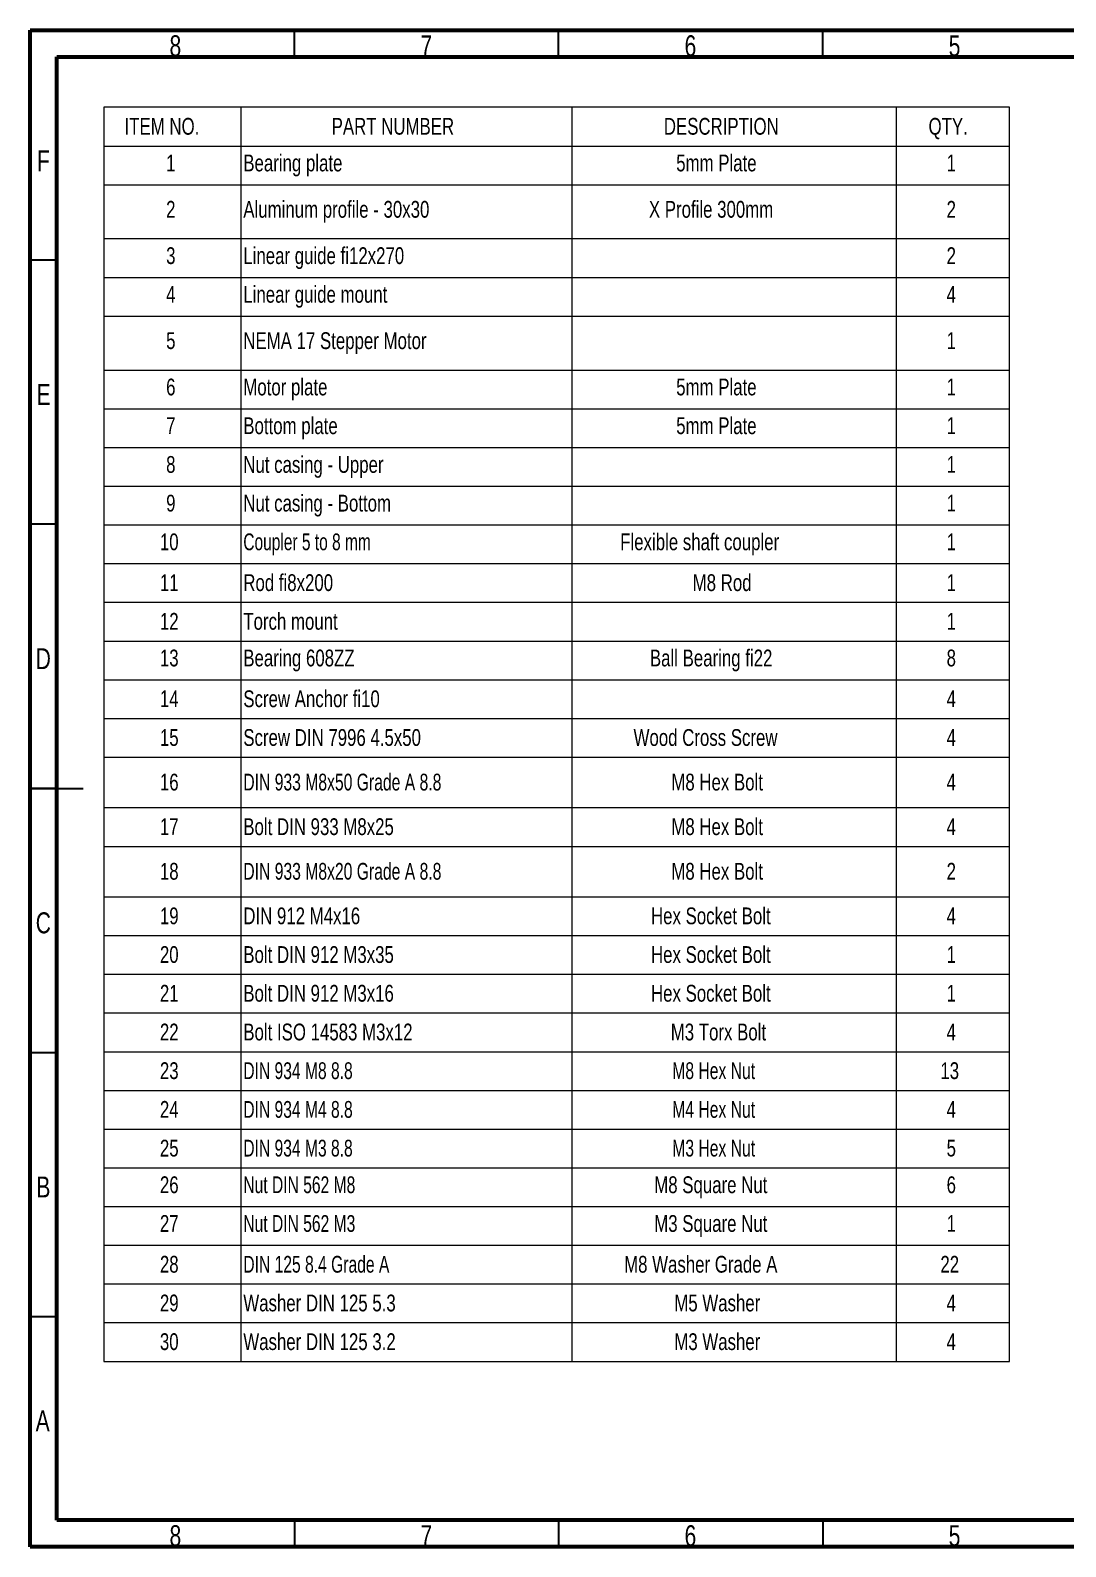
# Model space of a CAD drawing. Header units: millimetres. Extents: x 15 to 415, y 5 to 292.
# Drawn here: x 15 to 211, y 5 to 292 of the extents above; entities that cross this region are included whole.
import ezdxf

# ---------------------------------------------------------------- set-up
doc = ezdxf.new("R2010")
doc.units = ezdxf.units.MM
doc.styles.add('SLDTEXTSTYLE1', font='TXT', dxfattribs={"width": 0.75})
doc.styles.add('SLDTEXTSTYLE3', font='TXT', dxfattribs={"width": 0.691176})
doc.styles.add('SLDTEXTSTYLE4', font='TXT', dxfattribs={"width": 0.7})
doc.styles.add('SLDTEXTSTYLE5', font='TXT', dxfattribs={"width": 0.696429})
doc.styles.add('SLDTEXTSTYLE6', font='TXT', dxfattribs={"width": 0.697368})

# ---------------------------------------------------------------- blocks, each defined once
blk = doc.blocks.new('SW_TABLEANNOTATION_0')
at = {"color": 0, "linetype": 'Continuous', "lineweight": 0}
for p, q in [((0, 0), (0, -237.36)), ((171.4, 0), (0, 0)), ((25.88, 0), (25.88, -7.33)), ((88.58, 0), (88.58, -7.33)), ((149.97, 0), (149.97, -7.33)), ((171.4, -237.36), (171.4, 0)), ((0, -7.33), (171.4, -7.33)), ((25.88, -7.33), (25.88, -237.36)), ((88.58, -7.33), (88.58, -237.36)), ((149.97, -7.33), (149.97, -237.36)), ((0, -14.65), (171.4, -14.65)), ((0, -24.86), (171.4, -24.86)), ((0, -32.19), (171.4, -32.19)), ((0, -39.52), (171.4, -39.52)), ((0, -49.73), (171.4, -49.73)), ((0, -57.06), (171.4, -57.06)), ((0, -64.38), (171.4, -64.38)), ((0, -71.71), (171.4, -71.71)), ((0, -79.04), (171.4, -79.04)), ((0, -86.36), (171.4, -86.36)), ((0, -93.69), (171.4, -93.69)), ((0, -101.02), (171.4, -101.02)), ((0, -108.34), (171.4, -108.34)), ((0, -115.67), (171.4, -115.67)), ((0, -123), (171.4, -123)), ((0, -132.55), (171.4, -132.55)), ((0, -139.88), (171.4, -139.88)), ((0, -149.43), (171.4, -149.43)), ((0, -156.76), (171.4, -156.76)), ((0, -164.09), (171.4, -164.09)), ((0, -171.41), (171.4, -171.41)), ((0, -178.74), (171.4, -178.74)), ((0, -186.07), (171.4, -186.07)), ((0, -193.39), (171.4, -193.39)), ((0, -200.72), (171.4, -200.72)), ((0, -208.05), (171.4, -208.05)), ((0, -215.37), (171.4, -215.37)), ((0, -222.7), (171.4, -222.7)), ((0, -230.03), (171.4, -230.03)), ((0, -237.36), (171.4, -237.36))]:
    blk.add_line(p, q, dxfattribs=at)
at = {"color": 0, "linetype": 'Continuous', "lineweight": 0, "attachment_point": 1}
for s, insert, char_height, style in [('ITEM NO.', (3.9, -2.01), 3.175, 'SLDTEXTSTYLE1'), ('PART NUMBER', (43.11, -2.01), 3.175, 'SLDTEXTSTYLE1'), ('DESCRIPTION', (105.99, -2.01), 3.175, 'SLDTEXTSTYLE1'), ('QTY.', (156.1, -2.01), 3.175, 'SLDTEXTSTYLE1'), ('1', (11.77, -8.95), 3.17, 'SLDTEXTSTYLE1'), ('Bearing plate', (26.38, -8.95), 3.175, 'SLDTEXTSTYLE1'), ('5mm Plate', (108.33, -8.95), 3.175, 'SLDTEXTSTYLE1'), ('1', (159.52, -8.95), 3.17, 'SLDTEXTSTYLE1'), ('2', (11.77, -17.72), 3.17, 'SLDTEXTSTYLE1'), ('Aluminum profile - 30x30', (26.38, -17.72), 3.175, 'SLDTEXTSTYLE1'), ('X Profile 300mm', (103.16, -17.72), 3.175, 'SLDTEXTSTYLE1'), ('2', (159.52, -17.72), 3.17, 'SLDTEXTSTYLE1'), ('3', (11.77, -26.49), 3.17, 'SLDTEXTSTYLE1'), ('Linear guide fi12x270', (26.38, -26.49), 3.175, 'SLDTEXTSTYLE1'), ('2', (159.52, -26.49), 3.17, 'SLDTEXTSTYLE1'), ('4', (11.77, -33.81), 3.17, 'SLDTEXTSTYLE1'), ('Linear guide mount', (26.38, -33.81), 3.175, 'SLDTEXTSTYLE1'), ('4', (159.52, -33.81), 3.17, 'SLDTEXTSTYLE1'), ('5', (11.77, -42.58), 3.17, 'SLDTEXTSTYLE1'), ('NEMA 17 Stepper Motor', (26.38, -42.58), 3.175, 'SLDTEXTSTYLE1'), ('1', (159.52, -42.58), 3.17, 'SLDTEXTSTYLE1'), ('6', (11.77, -51.35), 3.17, 'SLDTEXTSTYLE1'), ('Motor plate', (26.38, -51.35), 3.175, 'SLDTEXTSTYLE1'), ('5mm Plate', (108.33, -51.35), 3.175, 'SLDTEXTSTYLE1'), ('1', (159.52, -51.35), 3.17, 'SLDTEXTSTYLE1'), ('7', (11.77, -58.68), 3.17, 'SLDTEXTSTYLE1'), ('Bottom plate', (26.38, -58.68), 3.175, 'SLDTEXTSTYLE1'), ('5mm Plate', (108.33, -58.68), 3.175, 'SLDTEXTSTYLE1'), ('1', (159.52, -58.68), 3.17, 'SLDTEXTSTYLE1'), ('8', (11.77, -66.01), 3.17, 'SLDTEXTSTYLE1'), ('Nut casing - Upper', (26.38, -66.01), 3.175, 'SLDTEXTSTYLE1'), ('1', (159.52, -66.01), 3.17, 'SLDTEXTSTYLE1'), ('9', (11.77, -73.33), 3.17, 'SLDTEXTSTYLE1'), ('Nut casing - Bottom', (26.38, -73.33), 3.175, 'SLDTEXTSTYLE1'), ('1', (159.52, -73.33), 3.17, 'SLDTEXTSTYLE1'), ('10', (10.59, -80.66), 3.175, 'SLDTEXTSTYLE1'), ('Coupler 5 to 8 mm', (26.38, -80.66), 3.175, 'SLDTEXTSTYLE3'), ('Flexible shaft coupler', (97.73, -80.66), 3.175, 'SLDTEXTSTYLE1'), ('1', (159.52, -80.66), 3.17, 'SLDTEXTSTYLE1'), ('11', (10.59, -88.38), 3.175, 'SLDTEXTSTYLE1'), ('Rod fi8x200', (26.38, -88.38), 3.175, 'SLDTEXTSTYLE1'), ('M8 Rod', (111.45, -88.38), 3.175, 'SLDTEXTSTYLE1'), ('1', (159.52, -88.38), 3.17, 'SLDTEXTSTYLE1'), ('12', (10.59, -95.7), 3.175, 'SLDTEXTSTYLE1'), ('Torch mount', (26.38, -95.7), 3.175, 'SLDTEXTSTYLE1'), ('1', (159.52, -95.7), 3.17, 'SLDTEXTSTYLE1'), ('13', (10.59, -102.64), 3.175, 'SLDTEXTSTYLE1'), ('Bearing 608ZZ', (26.38, -102.64), 3.175, 'SLDTEXTSTYLE1'), ('Ball Bearing fi22', (103.35, -102.64), 3.175, 'SLDTEXTSTYLE1'), ('8', (159.52, -102.64), 3.17, 'SLDTEXTSTYLE1'), ('14', (10.59, -110.36), 3.175, 'SLDTEXTSTYLE1'), ('Screw Anchor fi10', (26.38, -110.36), 3.175, 'SLDTEXTSTYLE1'), ('4', (159.52, -110.36), 3.17, 'SLDTEXTSTYLE1'), ('Screw DIN 7996 4.5x50', (26.38, -117.69), 3.175, 'SLDTEXTSTYLE1'), ('Wood Cross Screw', (100.26, -117.69), 3.175, 'SLDTEXTSTYLE1'), ('15', (10.59, -117.69), 3.175, 'SLDTEXTSTYLE1'), ('4', (159.52, -117.69), 3.17, 'SLDTEXTSTYLE1'), ('16', (10.59, -126.13), 3.175, 'SLDTEXTSTYLE1'), ('DIN 933 M8x50 Grade A 8.8', (26.38, -126.13), 3.175, 'SLDTEXTSTYLE4'), ('M8 Hex Bolt', (107.41, -126.13), 3.175, 'SLDTEXTSTYLE1'), ('4', (159.52, -126.13), 3.17, 'SLDTEXTSTYLE1'), ('17', (10.59, -134.57), 3.175, 'SLDTEXTSTYLE1'), ('Bolt DIN 933 M8x25', (26.38, -134.57), 3.175, 'SLDTEXTSTYLE1'), ('M8 Hex Bolt', (107.41, -134.57), 3.175, 'SLDTEXTSTYLE1'), ('4', (159.52, -134.57), 3.17, 'SLDTEXTSTYLE1'), ('18', (10.59, -143.01), 3.175, 'SLDTEXTSTYLE1'), ('DIN 933 M8x20 Grade A 8.8', (26.38, -143.01), 3.175, 'SLDTEXTSTYLE4'), ('M8 Hex Bolt', (107.41, -143.01), 3.175, 'SLDTEXTSTYLE1'), ('2', (159.52, -143.01), 3.17, 'SLDTEXTSTYLE1'), ('19', (10.59, -151.45), 3.175, 'SLDTEXTSTYLE1'), ('DIN 912 M4x16', (26.38, -151.45), 3.175, 'SLDTEXTSTYLE1'), ('Hex Socket Bolt', (103.56, -151.45), 3.175, 'SLDTEXTSTYLE1'), ('4', (159.52, -151.45), 3.17, 'SLDTEXTSTYLE1'), ('20', (10.59, -158.77), 3.175, 'SLDTEXTSTYLE1'), ('Bolt DIN 912 M3x35', (26.38, -158.77), 3.175, 'SLDTEXTSTYLE1'), ('Hex Socket Bolt', (103.56, -158.77), 3.175, 'SLDTEXTSTYLE1'), ('1', (159.52, -158.77), 3.17, 'SLDTEXTSTYLE1'), ('21', (10.59, -166.1), 3.175, 'SLDTEXTSTYLE1'), ('Bolt DIN 912 M3x16', (26.38, -166.1), 3.175, 'SLDTEXTSTYLE1'), ('Hex Socket Bolt', (103.56, -166.1), 3.175, 'SLDTEXTSTYLE1'), ('1', (159.52, -166.1), 3.17, 'SLDTEXTSTYLE1'), ('22', (10.59, -173.43), 3.175, 'SLDTEXTSTYLE1'), ('Bolt ISO 14583 M3x12', (26.38, -173.43), 3.175, 'SLDTEXTSTYLE1'), ('M3 Torx Bolt', (107.3, -173.43), 3.175, 'SLDTEXTSTYLE1'), ('4', (159.52, -173.43), 3.17, 'SLDTEXTSTYLE1'), ('23', (10.59, -180.75), 3.175, 'SLDTEXTSTYLE1'), ('DIN 934 M8 8.8', (26.38, -180.75), 3.175, 'SLDTEXTSTYLE5'), ('M8 Hex Nut', (107.58, -180.75), 3.175, 'SLDTEXTSTYLE4'), ('13', (158.34, -180.75), 3.175, 'SLDTEXTSTYLE1'), ('24', (10.59, -188.08), 3.175, 'SLDTEXTSTYLE1'), ('DIN 934 M4 8.8', (26.38, -188.08), 3.175, 'SLDTEXTSTYLE5'), ('M4 Hex Nut', (107.58, -188.08), 3.175, 'SLDTEXTSTYLE4'), ('4', (159.52, -188.08), 3.17, 'SLDTEXTSTYLE1'), ('25', (10.59, -195.41), 3.175, 'SLDTEXTSTYLE1'), ('DIN 934 M3 8.8', (26.38, -195.41), 3.175, 'SLDTEXTSTYLE5'), ('M3 Hex Nut', (107.58, -195.41), 3.175, 'SLDTEXTSTYLE4'), ('5', (159.52, -195.41), 3.17, 'SLDTEXTSTYLE1'), ('26', (10.59, -202.34), 3.175, 'SLDTEXTSTYLE1'), ('Nut DIN 562 M8', (26.38, -202.34), 3.175, 'SLDTEXTSTYLE5'), ('M8 Square Nut', (104.17, -202.34), 3.175, 'SLDTEXTSTYLE1'), ('6', (159.52, -202.34), 3.17, 'SLDTEXTSTYLE1'), ('27', (10.59, -209.67), 3.175, 'SLDTEXTSTYLE1'), ('Nut DIN 562 M3', (26.38, -209.67), 3.175, 'SLDTEXTSTYLE5'), ('M3 Square Nut', (104.17, -209.67), 3.175, 'SLDTEXTSTYLE1'), ('1', (159.52, -209.67), 3.17, 'SLDTEXTSTYLE1'), ('28', (10.59, -217.39), 3.175, 'SLDTEXTSTYLE1'), ('DIN 125 8.4 Grade A', (26.38, -217.39), 3.175, 'SLDTEXTSTYLE6'), ('M8 Washer Grade A', (98.47, -217.39), 3.175, 'SLDTEXTSTYLE1'), ('22', (158.34, -217.39), 3.175, 'SLDTEXTSTYLE1'), ('29', (10.59, -224.72), 3.175, 'SLDTEXTSTYLE1'), ('Washer DIN 125 5.3', (26.38, -224.72), 3.175, 'SLDTEXTSTYLE1'), ('M5 Washer', (107.97, -224.72), 3.175, 'SLDTEXTSTYLE1'), ('4', (159.52, -224.72), 3.17, 'SLDTEXTSTYLE1'), ('30', (10.59, -232.04), 3.175, 'SLDTEXTSTYLE1'), ('Washer DIN 125 3.2', (26.38, -232.04), 3.175, 'SLDTEXTSTYLE1'), ('M3 Washer', (107.97, -232.04), 3.175, 'SLDTEXTSTYLE1'), ('4', (159.52, -232.04), 3.17, 'SLDTEXTSTYLE1')]:
    blk.add_mtext(s, dxfattribs=dict(at, insert=insert, char_height=char_height, style=style))

msp = doc.modelspace()

# ---------------------------------------------------------------- linework, layer by layer
at = {"color": 7, "linetype": 'Continuous', "lineweight": 60}
for p, q in [((15, 5), (15, 292)), ((15, 292), (415, 292)), ((20, 10), (20, 287)), ((20, 287), (410, 287)), ((410, 10), (20, 10)), ((415, 5), (15, 5))]:
    msp.add_line(p, q, dxfattribs=at)
at = {"color": 7, "linetype": 'Continuous', "lineweight": 30}
for p, q in [((65, 287), (65, 292)), ((115, 287), (115, 292)), ((165, 287), (165, 292)), ((20, 248.5), (15, 248.5)), ((20, 198.5), (15, 198.5)), ((20, 148.5), (15, 148.5)), ((15, 148.5), (25, 148.5)), ((20, 98.5), (15, 98.5)), ((20, 48.5), (15, 48.5)), ((65, 10), (65, 5)), ((115, 10), (115, 5)), ((165, 10), (165, 5))]:
    msp.add_line(p, q, dxfattribs=at)

# ---------------------------------------------------------------- block references
at = {"color": 7, "linetype": 'Continuous', "lineweight": 0}
msp.add_blockref('SW_TABLEANNOTATION_0', (28.94, 277.43), dxfattribs=at)

# ---------------------------------------------------------------- texts
at = {"color": 7, "linetype": 'Continuous', "lineweight": 0, "char_height": 3.97, "attachment_point": 2, "style": 'SLDTEXTSTYLE1'}
for s, insert in [('8', (42.46, 291.06)), ('7', (89.96, 291.06)), ('6', (139.96, 291.06)), ('5', (189.96, 291.06)), ('F', (17.46, 269.31)), ('E', (17.51, 225.06)), ('D', (17.45, 175.06)), ('C', (17.46, 125.06)), ('B', (17.47, 75.06)), ('A', (17.34, 30.81)), ('8', (42.46, 9.06)), ('7', (89.96, 9.06)), ('6', (139.96, 9.06)), ('5', (189.96, 9.06))]:
    msp.add_mtext(s, dxfattribs=dict(at, insert=insert))

doc.saveas('drawing.dxf')
